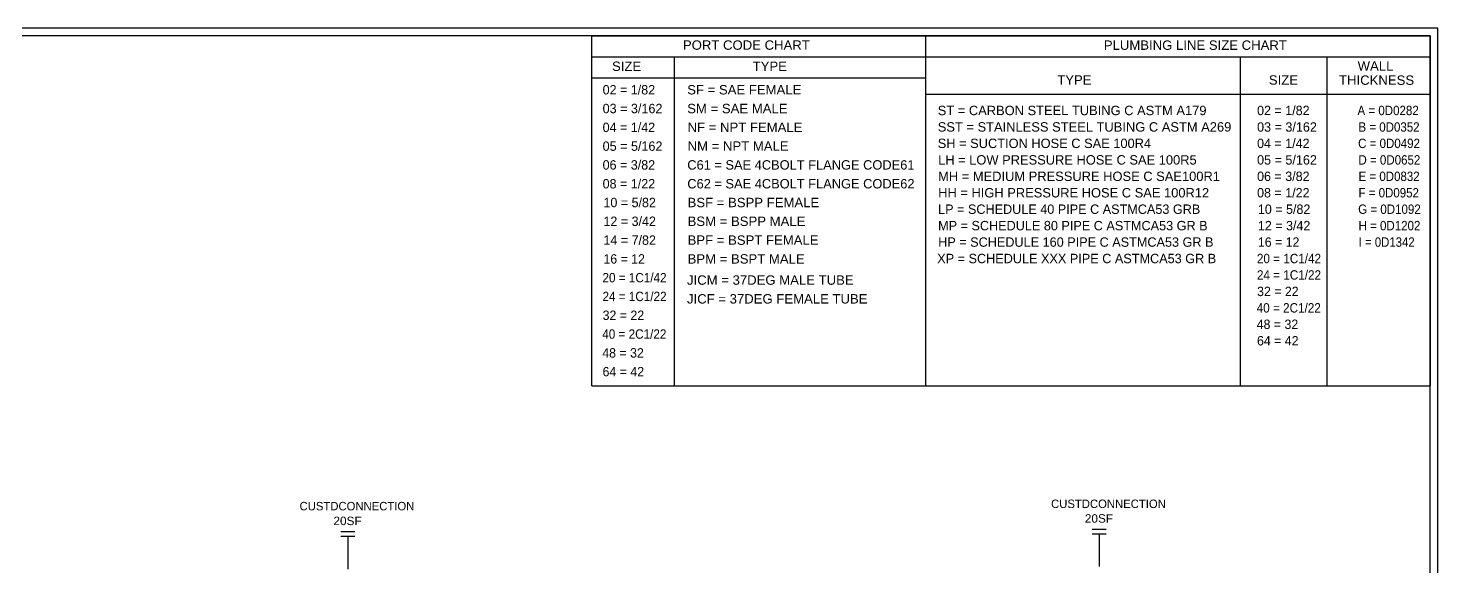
# Model space of a CAD drawing. Header units: millimetres. Extents: x 0 to 33, y 15 to 36.
# Drawn here: x 14.19 to 32.97, y 28.83 to 36.01 of the extents above; entities that cross this region are included whole.
import ezdxf

# ---------------------------------------------------------------- set-up
doc = ezdxf.new("R2010")
doc.units = ezdxf.units.MM
doc.styles.add('PDF Arial', font='arial.ttf')

# ---------------------------------------------------------------- blocks, each defined once
blk = doc.blocks.new('012309-1HS_1')
at = {"color": 4, "transparency": 33554687}
for points in [[(32.974, 36.007), (0.016, 36.007)], [(32.874, 35.907), (0.116, 35.907)], [(21.703, 35.907), (26.146, 35.907)], [(21.703, 31.245), (21.703, 35.907)], [(26.146, 35.907), (26.146, 31.245)], [(26.146, 35.907), (32.874, 35.907)], [(26.146, 35.907), (26.146, 31.245)], [(32.874, 15.08), (32.874, 35.908)], [(32.874, 35.907), (32.874, 31.245)], [(32.974, 14.98), (32.974, 36.007)], [(21.703, 35.626), (26.146, 35.626)], [(22.799, 35.626), (22.799, 31.245)], [(26.146, 35.626), (32.874, 35.626)], [(30.339, 35.626), (30.339, 31.245)], [(31.497, 35.626), (31.497, 31.245)], [(21.703, 35.344), (26.146, 35.344)], [(26.146, 35.127), (32.874, 35.127)], [(21.703, 31.245), (26.146, 31.245)], [(26.146, 31.245), (32.874, 31.245)]]:
    blk.add_lwpolyline(points, dxfattribs=at)
at = {"transparency": 33554687}
for points in [[(18.356, 29.304), (18.543, 29.304)], [(28.368, 29.335), (28.556, 29.335)], [(18.356, 29.241), (18.543, 29.241)], [(28.368, 29.273), (28.556, 29.273)]]:
    blk.add_lwpolyline(points, dxfattribs=at)
at = {"color": 140, "transparency": 33554687}
blk.add_lwpolyline([(18.449, 29.241), (18.449, 28.803)], dxfattribs=at)
at = {"color": 1, "transparency": 33554687}
blk.add_lwpolyline([(28.462, 29.273), (28.462, 28.835)], dxfattribs=at)
at = {"color": 7, "true_color": 0xfafafa, "attachment_point": 7, "style": 'PDF Arial'}
for s, insert, char_height in [('\\W1.000735;PORT CODE CHART', (22.916, 35.718), 0.1251), ('\\W1.000775;PLUMBING LINE SIZE CHART', (28.524, 35.717), 0.1251), ('\\W1.001257;SIZE', (21.971, 35.436), 0.1251), ('\\W1.000897;TYPE', (23.845, 35.438), 0.1251), ('\\W1.000908;WALL', (31.906, 35.441), 0.1251), ('\\W1.000897;TYPE', (27.903, 35.255), 0.1251), ('\\W1.001257;SIZE', (30.723, 35.253), 0.1251), ('\\W1.000797;THICKNESS', (31.658, 35.251), 0.1251), ('\\W0.953433;02 = 1/82', (21.846, 35.123), 0.1251), ('\\W1.000941;SF = SAE FEMALE', (22.973, 35.123), 0.1251), ('\\W0.959102;03 = 3/162', (21.846, 34.873), 0.1251), ('\\W1.000956;SM = SAE MALE', (22.973, 34.873), 0.1251), ('\\W0.982098;ST = CARBON STEEL TUBING C ASTM A179', (26.311, 34.847), 0.1251), ('\\W0.953433;02 = 1/82', (30.566, 34.847), 0.1251), ('\\W0.879517;A = 0D0282', (31.904, 34.847), 0.1251), ('\\W0.953433;04 = 1/42', (21.846, 34.622), 0.1251), ('\\W1.000754;NF = NPT FEMALE', (22.978, 34.625), 0.1251), ('\\W0.983678;SST = STAINLESS STEEL TUBING C ASTM A269', (26.311, 34.628), 0.1251), ('\\W0.959102;03 = 3/162', (30.566, 34.627), 0.1251), ('\\W0.877491;B = 0D0352', (31.917, 34.627), 0.1251), ('\\W0.959102;05 = 5/162', (21.846, 34.372), 0.1251), ('\\W1.000743;NM = NPT MALE', (22.978, 34.374), 0.1251), ('\\W0.977324;SH = SUCTION HOSE C SAE 100R4', (26.311, 34.409), 0.1251), ('\\W0.953433;04 = 1/42', (30.566, 34.409), 0.1251), ('\\W0.879388;C = 0D0492', (31.912, 34.409), 0.1251), ('\\W0.953433;06 = 3/82', (21.846, 34.122), 0.1251), ('\\W0.978550;C61 = SAE 4CBOLT FLANGE CODE61', (22.974, 34.122), 0.1251), ('\\W0.981324;LH = LOW PRESSURE HOSE C SAE 100R5', (26.316, 34.189), 0.1251), ('\\W0.959102;05 = 5/162', (30.566, 34.189), 0.1251), ('\\W0.878734;D = 0D0652', (31.917, 34.189), 0.1251), ('\\W0.953433;08 = 1/22', (21.846, 33.871), 0.1251), ('\\W0.978742;C62 = SAE 4CBOLT FLANGE CODE62', (22.974, 33.871), 0.1251), ('\\W0.982773;MH = MEDIUM PRESSURE HOSE C SAE100R1', (26.316, 33.97), 0.1251), ('\\W0.953433;06 = 3/82', (30.566, 33.97), 0.1251), ('\\W0.877330;E = 0D0832', (31.918, 33.97), 0.1251), ('\\W0.982201;HH = HIGH PRESSURE HOSE C SAE 100R12', (26.317, 33.751), 0.1251), ('\\W0.953433;08 = 1/22', (30.566, 33.751), 0.1251), ('\\W0.875999;F = 0D0952', (31.918, 33.751), 0.1251), ('\\W0.952632;10 = 5/82', (21.857, 33.621), 0.1251), ('\\W1.000819;BSF = BSPP FEMALE', (22.978, 33.621), 0.1251), ('\\W0.963051;LP = SCHEDULE 40 PIPE C ASTMCA53 GRB', (26.316, 33.532), 0.1251), ('\\W0.952632;10 = 5/82', (30.577, 33.532), 0.1251), ('\\W0.880518;G = 0D1092', (31.913, 33.532), 0.1251), ('\\W0.952632;12 = 3/42', (21.857, 33.371), 0.1251), ('\\W1.000817;BSM = BSPP MALE', (22.978, 33.371), 0.1251), ('\\W0.964050;MP = SCHEDULE 80 PIPE C ASTMCA53 GR B', (26.316, 33.313), 0.1251), ('\\W0.952632;12 = 3/42', (30.577, 33.313), 0.1251), ('\\W0.878654;H = 0D1202', (31.918, 33.313), 0.1251), ('\\W0.952632;14 = 7/82', (21.857, 33.12), 0.1251), ('\\W1.000807;BPF = BSPT FEMALE', (22.978, 33.12), 0.1251), ('\\W0.964796;HP = SCHEDULE 160 PIPE C ASTMCA53 GR B', (26.317, 33.094), 0.1251), ('\\W0.940049;16 = 12', (30.577, 33.094), 0.1251), ('\\W0.866932;I = 0D1342', (31.92, 33.094), 0.1251), ('\\W0.940049;16 = 12', (21.857, 32.87), 0.1251), ('\\W1.000804;BPM = BSPT MALE', (22.978, 32.87), 0.1251), ('\\W0.965366;XP = SCHEDULE XXX PIPE C ASTMCA53 GR B', (26.304, 32.875), 0.1251), ('\\W0.892483;20 = 1C1/42', (30.564, 32.875), 0.1251), ('\\W0.892483;20 = 1C1/42', (21.844, 32.62), 0.1251), ('\\W1.000729;JICM = 37DEG MALE TUBE', (22.97, 32.588), 0.1251), ('\\W0.892483;24 = 1C1/22', (30.564, 32.656), 0.1251), ('\\W0.892483;24 = 1C1/22', (21.844, 32.37), 0.1251), ('\\W0.941370;32 = 22', (30.566, 32.437), 0.1251), ('\\W1.000737;JICF = 37DEG FEMALE TUBE', (22.97, 32.338), 0.1251), ('\\W0.892927;40 = 2C1/22', (30.561, 32.218), 0.1251), ('\\W0.941370;32 = 22', (21.846, 32.119), 0.1251), ('\\W0.941877;48 = 32', (30.561, 31.999), 0.1251), ('\\W0.892927;40 = 2C1/22', (21.841, 31.869), 0.1251), ('\\W0.941877;48 = 32', (21.841, 31.618), 0.1251), ('\\W0.941272;64 = 42', (30.565, 31.78), 0.1251), ('\\W0.941272;64 = 42', (21.845, 31.368), 0.1251), ('\\W0.956499;CUSTDCONNECTION', (17.808, 29.583), 0.11259), ('\\W0.956499;CUSTDCONNECTION', (27.821, 29.614), 0.11259), ('\\W1.000580;20SF', (18.259, 29.387), 0.11259), ('\\W1.000580;20SF', (28.271, 29.419), 0.11259)]:
    blk.add_mtext(s, dxfattribs=dict(at, insert=insert, char_height=char_height))

msp = doc.modelspace()

# ---------------------------------------------------------------- block references
msp.add_blockref('012309-1HS_1', (0, 0))

doc.saveas('drawing.dxf')
